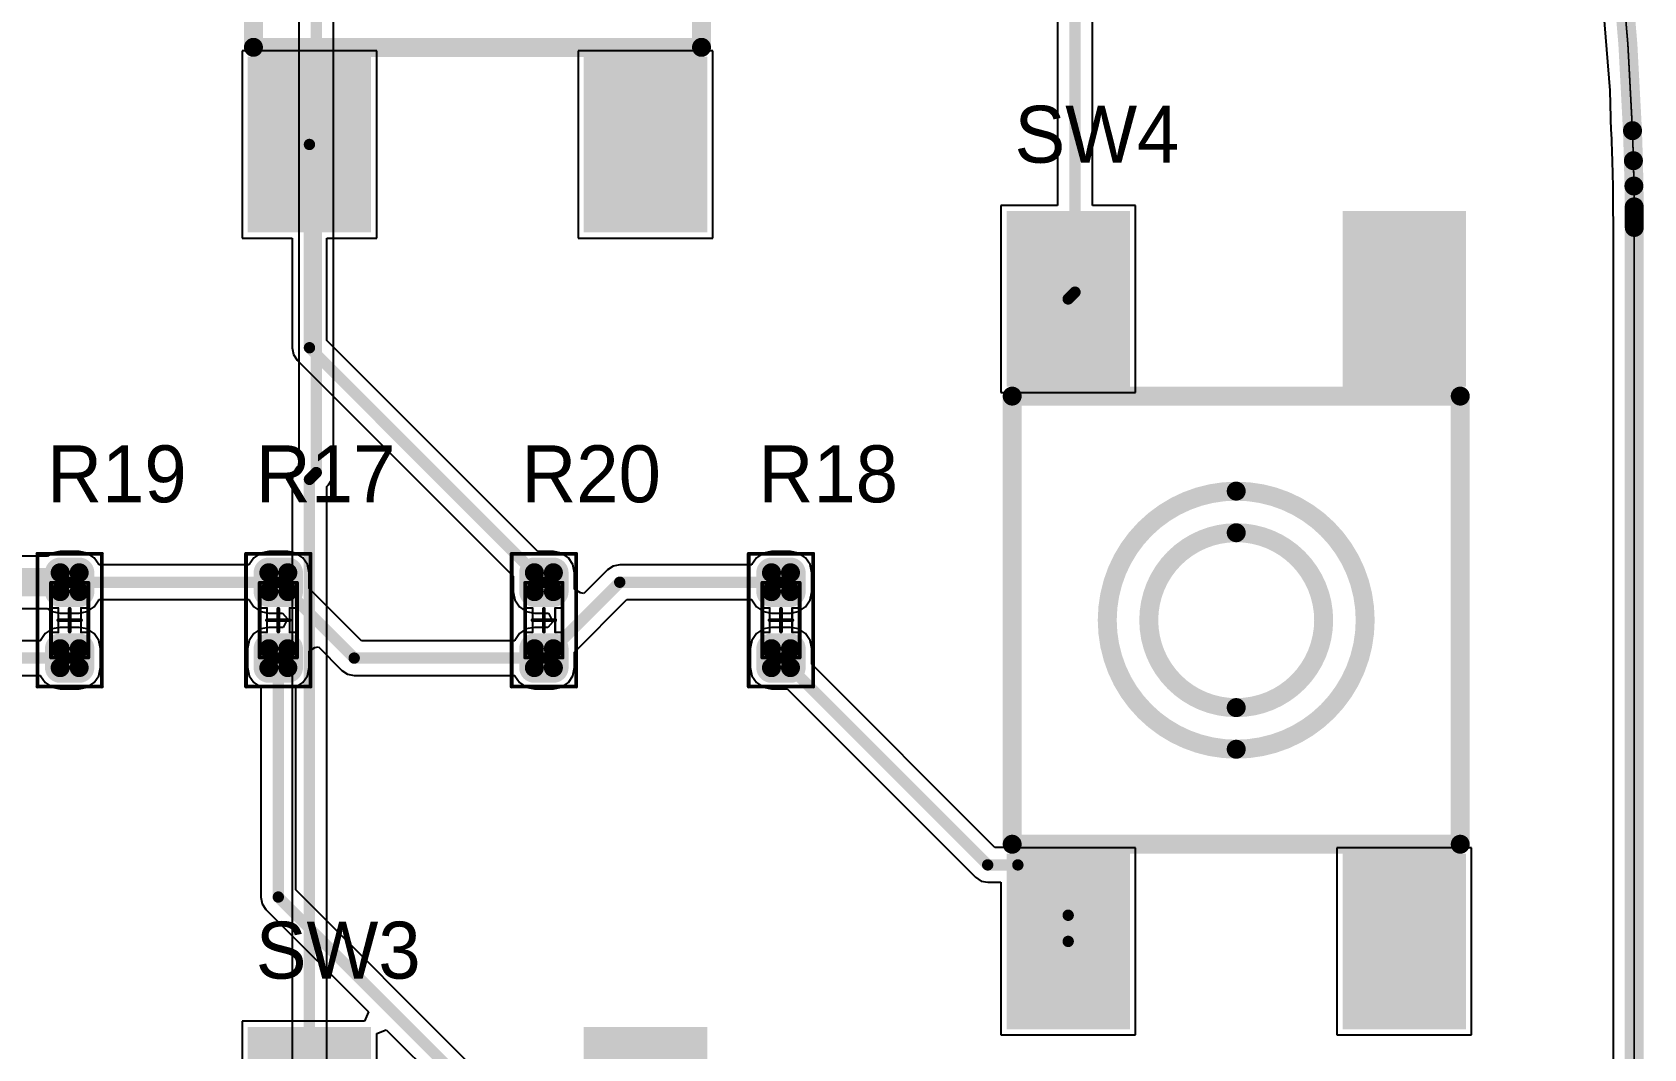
# Model space of a CAD drawing. Header units: millimetres. Extents: x -14 to 86, y -29 to 39.
# Drawn here: x 64.4 to 85.98, y -2.05 to 11.55 of the extents above; entities that cross this region are included whole.
import ezdxf

# ---------------------------------------------------------------- set-up
doc = ezdxf.new("R2010")
doc.units = ezdxf.units.MM
for name, color, linetype in [('BottomLayer', 5, 'Continuous'), ('KeepOutLayer', 6, 'Continuous'), ('Mechanical1', 6, 'Continuous'), ('Mechanical13', 56, 'Continuous'), ('Mechanical14', 56, 'Continuous'), ('TopLayer', 1, 'Continuous'), ('TopOverlay', 2, 'Continuous'), ('TopPaste', 8, 'Continuous'), ('TopSolder', 216, 'Continuous')]:
    doc.layers.add(name, color=color, linetype=linetype)

# ---------------------------------------------------------------- blocks, each defined once
blk = doc.blocks.new('KEY_SMD_4P_L6_0_W6_0_P4_50_LS8_6_27')
at = {"layer": 'TopLayer'}
for points in [[(-5.4, 1.5), (-3.2, 1.5), (-5.4, 3), (-3.2, 3)], [(3.2, 1.5), (5.4, 1.5), (3.2, 3), (5.4, 3)], [(-5.4, -3), (-3.2, -3), (-5.4, -1.5), (-3.2, -1.5)], [(3.2, -3), (5.4, -3), (3.2, -1.5), (5.4, -1.5)]]:
    blk.add_solid(points, dxfattribs=at)
at = {"layer": 'TopOverlay', "const_width": 0.254}
for points in [[(3, 3), (-3, 3)], [(-3, -3), (-3, 3)], [(3, -3), (3, 3)], [(3, -3), (-3, -3)]]:
    blk.add_lwpolyline(points, dxfattribs=at)
at = {"layer": 'TopOverlay'}
for points, const_width in [([(-3.063, 3, 1), (-2.936, 3, 1)], 0.127), ([(-3.063, 3, 1), (-2.936, 3, 1)], 0.127), ([(2.936, 3, 1), (3.063, 3, 1)], 0.127), ([(2.936, 3, 1), (3.063, 3, 1)], 0.127), ([(1.727, 0, 1), (-1.727, 0, 1)], 0.254), ([(1.171, 0, 1), (-1.171, 0, 1)], 0.254), ([(-1.791, 0, 1), (-1.664, 0, 1)], 0.127), ([(-1.234, 0, 1), (-1.107, 0, 1)], 0.127), ([(1.107, 0, 1), (1.234, 0, 1)], 0.127), ([(1.664, 0, 1), (1.791, 0, 1)], 0.127), ([(-3.063, -3, 1), (-2.936, -3, 1)], 0.127), ([(-3.063, -3, 1), (-2.936, -3, 1)], 0.127), ([(2.936, -3, 1), (3.063, -3, 1)], 0.127), ([(2.936, -3, 1), (3.063, -3, 1)], 0.127)]:
    blk.add_lwpolyline(points, format="xyb", close=True, dxfattribs=dict(at, const_width=const_width))
at = {"layer": 'TopPaste'}
for points in [[(-5.4, 1.5), (-3.2, 1.5), (-5.4, 3), (-3.2, 3)], [(3.2, 1.5), (5.4, 1.5), (3.2, 3), (5.4, 3)], [(-5.4, -3), (-3.2, -3), (-5.4, -1.5), (-3.2, -1.5)], [(3.2, -3), (5.4, -3), (3.2, -1.5), (5.4, -1.5)]]:
    blk.add_solid(points, dxfattribs=at)
at = {"layer": 'TopSolder'}
for points in [[(-5.476, 1.424), (-3.124, 1.424), (-5.476, 3.076), (-3.124, 3.076)], [(3.124, 1.424), (5.476, 1.424), (3.124, 3.076), (5.476, 3.076)], [(-5.476, -3.076), (-3.124, -3.076), (-5.476, -1.424), (-3.124, -1.424)], [(3.124, -3.076), (5.476, -3.076), (3.124, -1.424), (5.476, -1.424)]]:
    blk.add_solid(points, dxfattribs=at)
blk = doc.blocks.new('KEY_SMD_4P_L6_0_W6_0_P4_50_LS8_6_29')
at = {"layer": 'TopLayer'}
for points in [[(-5.4, 1.5), (-3.2, 1.5), (-5.4, 3), (-3.2, 3)], [(3.2, 1.5), (5.4, 1.5), (3.2, 3), (5.4, 3)], [(-5.4, -3), (-3.2, -3), (-5.4, -1.5), (-3.2, -1.5)], [(3.2, -3), (5.4, -3), (3.2, -1.5), (5.4, -1.5)]]:
    blk.add_solid(points, dxfattribs=at)
at = {"layer": 'TopOverlay', "const_width": 0.254}
for points in [[(3, 3), (-3, 3)], [(-3, -3), (-3, 3)], [(3, -3), (3, 3)], [(3, -3), (-3, -3)]]:
    blk.add_lwpolyline(points, dxfattribs=at)
at = {"layer": 'TopOverlay'}
for points, const_width in [([(-3.063, 3, 1), (-2.936, 3, 1)], 0.127), ([(-3.063, 3, 1), (-2.936, 3, 1)], 0.127), ([(2.936, 3, 1), (3.063, 3, 1)], 0.127), ([(2.936, 3, 1), (3.063, 3, 1)], 0.127), ([(1.727, 0, 1), (-1.727, 0, 1)], 0.254), ([(1.171, 0, 1), (-1.171, 0, 1)], 0.254), ([(-1.791, 0, 1), (-1.664, 0, 1)], 0.127), ([(-1.234, 0, 1), (-1.107, 0, 1)], 0.127), ([(1.107, 0, 1), (1.234, 0, 1)], 0.127), ([(1.664, 0, 1), (1.791, 0, 1)], 0.127), ([(-3.063, -3, 1), (-2.936, -3, 1)], 0.127), ([(-3.063, -3, 1), (-2.936, -3, 1)], 0.127), ([(2.936, -3, 1), (3.063, -3, 1)], 0.127), ([(2.936, -3, 1), (3.063, -3, 1)], 0.127)]:
    blk.add_lwpolyline(points, format="xyb", close=True, dxfattribs=dict(at, const_width=const_width))
at = {"layer": 'TopPaste'}
for points in [[(-5.4, 1.5), (-3.2, 1.5), (-5.4, 3), (-3.2, 3)], [(3.2, 1.5), (5.4, 1.5), (3.2, 3), (5.4, 3)], [(-5.4, -3), (-3.2, -3), (-5.4, -1.5), (-3.2, -1.5)], [(3.2, -3), (5.4, -3), (3.2, -1.5), (5.4, -1.5)]]:
    blk.add_solid(points, dxfattribs=at)
at = {"layer": 'TopSolder'}
for points in [[(-5.476, 1.424), (-3.124, 1.424), (-5.476, 3.076), (-3.124, 3.076)], [(3.124, 1.424), (5.476, 1.424), (3.124, 3.076), (5.476, 3.076)], [(-5.476, -3.076), (-3.124, -3.076), (-5.476, -1.424), (-3.124, -1.424)], [(3.124, -3.076), (5.476, -3.076), (3.124, -1.424), (5.476, -1.424)]]:
    blk.add_solid(points, dxfattribs=at)
blk = doc.blocks.new('KEY_SMD_4P_L6_0_W6_0_P4_50_LS8_6_30')
at = {"layer": 'TopLayer'}
for points in [[(-5.4, 1.5), (-3.2, 1.5), (-5.4, 3), (-3.2, 3)], [(3.2, 1.5), (5.4, 1.5), (3.2, 3), (5.4, 3)], [(-5.4, -3), (-3.2, -3), (-5.4, -1.5), (-3.2, -1.5)], [(3.2, -3), (5.4, -3), (3.2, -1.5), (5.4, -1.5)]]:
    blk.add_solid(points, dxfattribs=at)
at = {"layer": 'TopOverlay', "const_width": 0.254}
for points in [[(3, 3), (-3, 3)], [(-3, -3), (-3, 3)], [(3, -3), (3, 3)], [(3, -3), (-3, -3)]]:
    blk.add_lwpolyline(points, dxfattribs=at)
at = {"layer": 'TopOverlay'}
for points, const_width in [([(-3.063, 3, 1), (-2.936, 3, 1)], 0.127), ([(-3.063, 3, 1), (-2.936, 3, 1)], 0.127), ([(2.936, 3, 1), (3.063, 3, 1)], 0.127), ([(2.936, 3, 1), (3.063, 3, 1)], 0.127), ([(1.727, 0, 1), (-1.727, 0, 1)], 0.254), ([(1.171, 0, 1), (-1.171, 0, 1)], 0.254), ([(-1.791, 0, 1), (-1.664, 0, 1)], 0.127), ([(-1.234, 0, 1), (-1.107, 0, 1)], 0.127), ([(1.107, 0, 1), (1.234, 0, 1)], 0.127), ([(1.664, 0, 1), (1.791, 0, 1)], 0.127), ([(-3.063, -3, 1), (-2.936, -3, 1)], 0.127), ([(-3.063, -3, 1), (-2.936, -3, 1)], 0.127), ([(2.936, -3, 1), (3.063, -3, 1)], 0.127), ([(2.936, -3, 1), (3.063, -3, 1)], 0.127)]:
    blk.add_lwpolyline(points, format="xyb", close=True, dxfattribs=dict(at, const_width=const_width))
at = {"layer": 'TopPaste'}
for points in [[(-5.4, 1.5), (-3.2, 1.5), (-5.4, 3), (-3.2, 3)], [(3.2, 1.5), (5.4, 1.5), (3.2, 3), (5.4, 3)], [(-5.4, -3), (-3.2, -3), (-5.4, -1.5), (-3.2, -1.5)], [(3.2, -3), (5.4, -3), (3.2, -1.5), (5.4, -1.5)]]:
    blk.add_solid(points, dxfattribs=at)
at = {"layer": 'TopSolder'}
for points in [[(-5.476, 1.424), (-3.124, 1.424), (-5.476, 3.076), (-3.124, 3.076)], [(3.124, 1.424), (5.476, 1.424), (3.124, 3.076), (5.476, 3.076)], [(-5.476, -3.076), (-3.124, -3.076), (-5.476, -1.424), (-3.124, -1.424)], [(3.124, -3.076), (5.476, -3.076), (3.124, -1.424), (5.476, -1.424)]]:
    blk.add_solid(points, dxfattribs=at)
blk = doc.blocks.new('RES_0402_35')
at = {"layer": 'Mechanical13', "const_width": 0.0508}
for points in [[(-0.5, 0.25), (-0.5, -0.25)], [(-0.5, 0.25), (0.5, 0.25)], [(0.5, 0.25), (0.5, -0.25)], [(-0.152, 0), (0.152, 0)], [(0, 0.152), (0, -0.152)], [(-0.5, -0.25), (0.5, -0.25)]]:
    blk.add_lwpolyline(points, dxfattribs=at)
at = {"layer": 'Mechanical13', "const_width": 0.0254}
for points in [[(-0.513, 0.25, 1), (-0.487, 0.25, 1)], [(-0.513, 0.25, 1), (-0.487, 0.25, 1)], [(0.487, 0.25, 1), (0.513, 0.25, 1)], [(0.487, 0.25, 1), (0.513, 0.25, 1)], [(-0.165, 0, 1), (-0.14, 0, 1)], [(-0.013, 0.152, 1), (0.013, 0.152, 1)], [(0.14, 0, 1), (0.165, 0, 1)], [(-0.013, -0.152, 1), (0.013, -0.152, 1)], [(-0.513, -0.25, 1), (-0.487, -0.25, 1)], [(-0.513, -0.25, 1), (-0.487, -0.25, 1)], [(0.487, -0.25, 1), (0.513, -0.25, 1)], [(0.487, -0.25, 1), (0.513, -0.25, 1)]]:
    blk.add_lwpolyline(points, format="xyb", close=True, dxfattribs=at)
at = {"layer": 'Mechanical14', "const_width": 0.0508}
for points in [[(-0.889, 0.432), (-0.889, -0.432)], [(-0.889, 0.432), (0.889, 0.432)], [(0.889, 0.432), (0.889, -0.432)], [(-0.889, -0.432), (0.889, -0.432)]]:
    blk.add_lwpolyline(points, dxfattribs=at)
at = {"layer": 'Mechanical14', "const_width": 0.0254}
for points in [[(-0.902, 0.432, 1), (-0.876, 0.432, 1)], [(-0.902, 0.432, 1), (-0.876, 0.432, 1)], [(0.876, 0.432, 1), (0.902, 0.432, 1)], [(0.876, 0.432, 1), (0.902, 0.432, 1)], [(-0.902, -0.432, 1), (-0.876, -0.432, 1)], [(-0.902, -0.432, 1), (-0.876, -0.432, 1)], [(0.876, -0.432, 1), (0.902, -0.432, 1)], [(0.876, -0.432, 1), (0.902, -0.432, 1)]]:
    blk.add_lwpolyline(points, format="xyb", close=True, dxfattribs=at)
at = {"layer": 'TopLayer', "const_width": 0.127}
for points in [[(-0.699, 0.127, 1), (-0.571, 0.127, 1)], [(-0.445, 0.127, 1), (-0.318, 0.127, 1)], [(0.318, 0.127, 1), (0.445, 0.127, 1)], [(0.571, 0.127, 1), (0.699, 0.127, 1)], [(-0.699, -0.127, 1), (-0.571, -0.127, 1)], [(-0.445, -0.127, 1), (-0.318, -0.127, 1)], [(0.318, -0.127, 1), (0.445, -0.127, 1)], [(0.571, -0.127, 1), (0.699, -0.127, 1)]]:
    blk.add_lwpolyline(points, format="xyb", close=True, dxfattribs=at)
at = {"layer": 'TopLayer'}
for points in [[(-0.381, -0.254), (-0.381, 0.254), (-0.635, -0.254), (-0.635, 0.254)], [(0.635, -0.254), (0.635, 0.254), (0.381, -0.254), (0.381, 0.254)], [(-0.254, -0.127), (-0.254, 0.127), (-0.762, -0.127), (-0.762, 0.127)], [(0.762, -0.127), (0.762, 0.127), (0.254, -0.127), (0.254, 0.127)]]:
    blk.add_solid(points, dxfattribs=at)
at = {"layer": 'TopOverlay'}
for p, q in [((-0.165, 0.152), (-0.165, 0.241)), ((-0.165, 0.241), (0.165, 0.241)), ((0.165, 0.241), (0.165, 0.152)), ((0.165, 0.152), (-0.165, 0.152)), ((-0.165, -0.241), (-0.165, -0.152)), ((-0.165, -0.152), (0.165, -0.152)), ((0.165, -0.152), (0.165, -0.241)), ((0.165, -0.241), (-0.165, -0.241))]:
    blk.add_line(p, q, dxfattribs=at)
at = {"layer": 'TopOverlay', "const_width": 0.0254}
for points in [[(-0.165, 0.241), (-0.165, 0.152)], [(-0.165, 0.241), (0.165, 0.241)], [(0.165, 0.241), (0.165, 0.152)], [(-0.165, 0.152), (0.165, 0.152)], [(-0.165, -0.152), (-0.165, -0.241)], [(-0.165, -0.152), (0.165, -0.152)], [(0.165, -0.152), (0.165, -0.241)], [(-0.165, -0.241), (0.165, -0.241)]]:
    blk.add_lwpolyline(points, dxfattribs=at)
at = {"layer": 'TopOverlay', "const_width": 0.0127}
for points in [[(-0.171, 0.241, 1), (-0.159, 0.241, 1)], [(-0.171, 0.241, 1), (-0.159, 0.241, 1)], [(0.159, 0.241, 1), (0.171, 0.241, 1)], [(0.159, 0.241, 1), (0.171, 0.241, 1)], [(-0.171, 0.152, 1), (-0.159, 0.152, 1)], [(-0.171, 0.152, 1), (-0.159, 0.152, 1)], [(0.159, 0.152, 1), (0.171, 0.152, 1)], [(0.159, 0.152, 1), (0.171, 0.152, 1)], [(-0.171, -0.152, 1), (-0.159, -0.152, 1)], [(-0.171, -0.152, 1), (-0.159, -0.152, 1)], [(0.159, -0.152, 1), (0.171, -0.152, 1)], [(0.159, -0.152, 1), (0.171, -0.152, 1)], [(-0.171, -0.241, 1), (-0.159, -0.241, 1)], [(-0.171, -0.241, 1), (-0.159, -0.241, 1)], [(0.159, -0.241, 1), (0.171, -0.241, 1)], [(0.159, -0.241, 1), (0.171, -0.241, 1)]]:
    blk.add_lwpolyline(points, format="xyb", close=True, dxfattribs=at)
at = {"layer": 'TopPaste', "const_width": 0.127}
for points in [[(-0.699, 0.127, 1), (-0.571, 0.127, 1)], [(-0.445, 0.127, 1), (-0.318, 0.127, 1)], [(0.318, 0.127, 1), (0.445, 0.127, 1)], [(0.571, 0.127, 1), (0.699, 0.127, 1)], [(-0.699, -0.127, 1), (-0.571, -0.127, 1)], [(-0.445, -0.127, 1), (-0.318, -0.127, 1)], [(0.318, -0.127, 1), (0.445, -0.127, 1)], [(0.571, -0.127, 1), (0.699, -0.127, 1)]]:
    blk.add_lwpolyline(points, format="xyb", close=True, dxfattribs=at)
at = {"layer": 'TopPaste'}
for points in [[(-0.381, -0.254), (-0.381, 0.254), (-0.635, -0.254), (-0.635, 0.254)], [(0.635, -0.254), (0.635, 0.254), (0.381, -0.254), (0.381, 0.254)], [(-0.254, -0.127), (-0.254, 0.127), (-0.762, -0.127), (-0.762, 0.127)], [(0.762, -0.127), (0.762, 0.127), (0.254, -0.127), (0.254, 0.127)]]:
    blk.add_solid(points, dxfattribs=at)
at = {"layer": 'TopSolder', "const_width": 0.203}
for points in [[(-0.737, 0.127, 1), (-0.533, 0.127, 1)], [(-0.483, 0.127, 1), (-0.279, 0.127, 1)], [(0.279, 0.127, 1), (0.483, 0.127, 1)], [(0.533, 0.127, 1), (0.737, 0.127, 1)], [(-0.737, -0.127, 1), (-0.533, -0.127, 1)], [(-0.483, -0.127, 1), (-0.279, -0.127, 1)], [(0.279, -0.127, 1), (0.483, -0.127, 1)], [(0.533, -0.127, 1), (0.737, -0.127, 1)]]:
    blk.add_lwpolyline(points, format="xyb", close=True, dxfattribs=at)
at = {"layer": 'TopSolder'}
for points in [[(-0.381, -0.33), (-0.381, 0.33), (-0.635, -0.33), (-0.635, 0.33)], [(0.635, -0.33), (0.635, 0.33), (0.381, -0.33), (0.381, 0.33)], [(-0.178, -0.127), (-0.178, 0.127), (-0.838, -0.127), (-0.838, 0.127)], [(0.838, -0.127), (0.838, 0.127), (0.178, -0.127), (0.178, 0.127)]]:
    blk.add_solid(points, dxfattribs=at)
blk = doc.blocks.new('RES_0402_36')
at = {"layer": 'Mechanical13', "const_width": 0.0508}
for points in [[(-0.5, -0.25), (-0.5, 0.25)], [(0.5, 0.25), (-0.5, 0.25)], [(0.5, -0.25), (0.5, 0.25)], [(0.152, 0), (-0.152, 0)], [(0, -0.152), (0, 0.152)], [(0.5, -0.25), (-0.5, -0.25)]]:
    blk.add_lwpolyline(points, dxfattribs=at)
at = {"layer": 'Mechanical13', "const_width": 0.0254}
for points in [[(-0.513, 0.25, 1), (-0.487, 0.25, 1)], [(-0.513, 0.25, 1), (-0.487, 0.25, 1)], [(0.487, 0.25, 1), (0.513, 0.25, 1)], [(0.487, 0.25, 1), (0.513, 0.25, 1)], [(-0.165, 0, 1), (-0.14, 0, 1)], [(-0.013, 0.152, 1), (0.013, 0.152, 1)], [(0.14, 0, 1), (0.165, 0, 1)], [(-0.013, -0.152, 1), (0.013, -0.152, 1)], [(-0.513, -0.25, 1), (-0.487, -0.25, 1)], [(-0.513, -0.25, 1), (-0.487, -0.25, 1)], [(0.487, -0.25, 1), (0.513, -0.25, 1)], [(0.487, -0.25, 1), (0.513, -0.25, 1)]]:
    blk.add_lwpolyline(points, format="xyb", close=True, dxfattribs=at)
at = {"layer": 'Mechanical14', "const_width": 0.0508}
for points in [[(-0.889, -0.432), (-0.889, 0.432)], [(0.889, 0.432), (-0.889, 0.432)], [(0.889, -0.432), (0.889, 0.432)], [(0.889, -0.432), (-0.889, -0.432)]]:
    blk.add_lwpolyline(points, dxfattribs=at)
at = {"layer": 'Mechanical14', "const_width": 0.0254}
for points in [[(-0.902, 0.432, 1), (-0.876, 0.432, 1)], [(-0.902, 0.432, 1), (-0.876, 0.432, 1)], [(0.876, 0.432, 1), (0.902, 0.432, 1)], [(0.876, 0.432, 1), (0.902, 0.432, 1)], [(-0.902, -0.432, 1), (-0.876, -0.432, 1)], [(-0.902, -0.432, 1), (-0.876, -0.432, 1)], [(0.876, -0.432, 1), (0.902, -0.432, 1)], [(0.876, -0.432, 1), (0.902, -0.432, 1)]]:
    blk.add_lwpolyline(points, format="xyb", close=True, dxfattribs=at)
at = {"layer": 'TopLayer', "const_width": 0.127}
for points in [[(-0.699, 0.127, 1), (-0.571, 0.127, 1)], [(-0.445, 0.127, 1), (-0.318, 0.127, 1)], [(0.318, 0.127, 1), (0.445, 0.127, 1)], [(0.571, 0.127, 1), (0.699, 0.127, 1)], [(-0.699, -0.127, 1), (-0.571, -0.127, 1)], [(-0.445, -0.127, 1), (-0.318, -0.127, 1)], [(0.318, -0.127, 1), (0.445, -0.127, 1)], [(0.571, -0.127, 1), (0.699, -0.127, 1)]]:
    blk.add_lwpolyline(points, format="xyb", close=True, dxfattribs=at)
at = {"layer": 'TopLayer'}
for points in [[(-0.381, -0.254), (-0.381, 0.254), (-0.635, -0.254), (-0.635, 0.254)], [(0.635, -0.254), (0.635, 0.254), (0.381, -0.254), (0.381, 0.254)], [(-0.254, -0.127), (-0.254, 0.127), (-0.762, -0.127), (-0.762, 0.127)], [(0.762, -0.127), (0.762, 0.127), (0.254, -0.127), (0.254, 0.127)]]:
    blk.add_solid(points, dxfattribs=at)
at = {"layer": 'TopOverlay'}
for p, q in [((-0.165, 0.152), (-0.165, 0.241)), ((-0.165, 0.241), (0.165, 0.241)), ((0.165, 0.241), (0.165, 0.152)), ((0.165, 0.152), (-0.165, 0.152)), ((-0.165, -0.241), (-0.165, -0.152)), ((-0.165, -0.152), (0.165, -0.152)), ((0.165, -0.152), (0.165, -0.241)), ((0.165, -0.241), (-0.165, -0.241))]:
    blk.add_line(p, q, dxfattribs=at)
at = {"layer": 'TopOverlay', "const_width": 0.0254}
for points in [[(-0.165, 0.152), (-0.165, 0.241)], [(0.165, 0.241), (-0.165, 0.241)], [(0.165, 0.152), (0.165, 0.241)], [(0.165, 0.152), (-0.165, 0.152)], [(-0.165, -0.241), (-0.165, -0.152)], [(0.165, -0.152), (-0.165, -0.152)], [(0.165, -0.241), (0.165, -0.152)], [(0.165, -0.241), (-0.165, -0.241)]]:
    blk.add_lwpolyline(points, dxfattribs=at)
at = {"layer": 'TopOverlay', "const_width": 0.0127}
for points in [[(-0.171, 0.241, 1), (-0.159, 0.241, 1)], [(-0.171, 0.241, 1), (-0.159, 0.241, 1)], [(0.159, 0.241, 1), (0.171, 0.241, 1)], [(0.159, 0.241, 1), (0.171, 0.241, 1)], [(-0.171, 0.152, 1), (-0.159, 0.152, 1)], [(-0.171, 0.152, 1), (-0.159, 0.152, 1)], [(0.159, 0.152, 1), (0.171, 0.152, 1)], [(0.159, 0.152, 1), (0.171, 0.152, 1)], [(-0.171, -0.152, 1), (-0.159, -0.152, 1)], [(-0.171, -0.152, 1), (-0.159, -0.152, 1)], [(0.159, -0.152, 1), (0.171, -0.152, 1)], [(0.159, -0.152, 1), (0.171, -0.152, 1)], [(-0.171, -0.241, 1), (-0.159, -0.241, 1)], [(-0.171, -0.241, 1), (-0.159, -0.241, 1)], [(0.159, -0.241, 1), (0.171, -0.241, 1)], [(0.159, -0.241, 1), (0.171, -0.241, 1)]]:
    blk.add_lwpolyline(points, format="xyb", close=True, dxfattribs=at)
at = {"layer": 'TopPaste', "const_width": 0.127}
for points in [[(-0.699, 0.127, 1), (-0.571, 0.127, 1)], [(-0.445, 0.127, 1), (-0.318, 0.127, 1)], [(0.318, 0.127, 1), (0.445, 0.127, 1)], [(0.571, 0.127, 1), (0.699, 0.127, 1)], [(-0.699, -0.127, 1), (-0.571, -0.127, 1)], [(-0.445, -0.127, 1), (-0.318, -0.127, 1)], [(0.318, -0.127, 1), (0.445, -0.127, 1)], [(0.571, -0.127, 1), (0.699, -0.127, 1)]]:
    blk.add_lwpolyline(points, format="xyb", close=True, dxfattribs=at)
at = {"layer": 'TopPaste'}
for points in [[(-0.381, -0.254), (-0.381, 0.254), (-0.635, -0.254), (-0.635, 0.254)], [(0.635, -0.254), (0.635, 0.254), (0.381, -0.254), (0.381, 0.254)], [(-0.254, -0.127), (-0.254, 0.127), (-0.762, -0.127), (-0.762, 0.127)], [(0.762, -0.127), (0.762, 0.127), (0.254, -0.127), (0.254, 0.127)]]:
    blk.add_solid(points, dxfattribs=at)
at = {"layer": 'TopSolder', "const_width": 0.203}
for points in [[(-0.737, 0.127, 1), (-0.533, 0.127, 1)], [(-0.483, 0.127, 1), (-0.279, 0.127, 1)], [(0.279, 0.127, 1), (0.483, 0.127, 1)], [(0.533, 0.127, 1), (0.737, 0.127, 1)], [(-0.737, -0.127, 1), (-0.533, -0.127, 1)], [(-0.483, -0.127, 1), (-0.279, -0.127, 1)], [(0.279, -0.127, 1), (0.483, -0.127, 1)], [(0.533, -0.127, 1), (0.737, -0.127, 1)]]:
    blk.add_lwpolyline(points, format="xyb", close=True, dxfattribs=at)
at = {"layer": 'TopSolder'}
for points in [[(-0.381, -0.33), (-0.381, 0.33), (-0.635, -0.33), (-0.635, 0.33)], [(0.635, -0.33), (0.635, 0.33), (0.381, -0.33), (0.381, 0.33)], [(-0.178, -0.127), (-0.178, 0.127), (-0.838, -0.127), (-0.838, 0.127)], [(0.838, -0.127), (0.838, 0.127), (0.178, -0.127), (0.178, 0.127)]]:
    blk.add_solid(points, dxfattribs=at)
blk = doc.blocks.new('RES_0402_37')
at = {"layer": 'Mechanical13', "const_width": 0.0508}
for points in [[(-0.5, -0.25), (-0.5, 0.25)], [(0.5, 0.25), (-0.5, 0.25)], [(0.5, -0.25), (0.5, 0.25)], [(0.152, 0), (-0.152, 0)], [(0, -0.152), (0, 0.152)], [(0.5, -0.25), (-0.5, -0.25)]]:
    blk.add_lwpolyline(points, dxfattribs=at)
at = {"layer": 'Mechanical13', "const_width": 0.0254}
for points in [[(-0.513, 0.25, 1), (-0.487, 0.25, 1)], [(-0.513, 0.25, 1), (-0.487, 0.25, 1)], [(0.487, 0.25, 1), (0.513, 0.25, 1)], [(0.487, 0.25, 1), (0.513, 0.25, 1)], [(-0.165, 0, 1), (-0.14, 0, 1)], [(-0.013, 0.152, 1), (0.013, 0.152, 1)], [(0.14, 0, 1), (0.165, 0, 1)], [(-0.013, -0.152, 1), (0.013, -0.152, 1)], [(-0.513, -0.25, 1), (-0.487, -0.25, 1)], [(-0.513, -0.25, 1), (-0.487, -0.25, 1)], [(0.487, -0.25, 1), (0.513, -0.25, 1)], [(0.487, -0.25, 1), (0.513, -0.25, 1)]]:
    blk.add_lwpolyline(points, format="xyb", close=True, dxfattribs=at)
at = {"layer": 'Mechanical14', "const_width": 0.0508}
for points in [[(-0.889, -0.432), (-0.889, 0.432)], [(0.889, 0.432), (-0.889, 0.432)], [(0.889, -0.432), (0.889, 0.432)], [(0.889, -0.432), (-0.889, -0.432)]]:
    blk.add_lwpolyline(points, dxfattribs=at)
at = {"layer": 'Mechanical14', "const_width": 0.0254}
for points in [[(-0.902, 0.432, 1), (-0.876, 0.432, 1)], [(-0.902, 0.432, 1), (-0.876, 0.432, 1)], [(0.876, 0.432, 1), (0.902, 0.432, 1)], [(0.876, 0.432, 1), (0.902, 0.432, 1)], [(-0.902, -0.432, 1), (-0.876, -0.432, 1)], [(-0.902, -0.432, 1), (-0.876, -0.432, 1)], [(0.876, -0.432, 1), (0.902, -0.432, 1)], [(0.876, -0.432, 1), (0.902, -0.432, 1)]]:
    blk.add_lwpolyline(points, format="xyb", close=True, dxfattribs=at)
at = {"layer": 'TopLayer', "const_width": 0.127}
for points in [[(-0.699, 0.127, 1), (-0.571, 0.127, 1)], [(-0.445, 0.127, 1), (-0.318, 0.127, 1)], [(0.318, 0.127, 1), (0.445, 0.127, 1)], [(0.571, 0.127, 1), (0.699, 0.127, 1)], [(-0.699, -0.127, 1), (-0.571, -0.127, 1)], [(-0.445, -0.127, 1), (-0.318, -0.127, 1)], [(0.318, -0.127, 1), (0.445, -0.127, 1)], [(0.571, -0.127, 1), (0.699, -0.127, 1)]]:
    blk.add_lwpolyline(points, format="xyb", close=True, dxfattribs=at)
at = {"layer": 'TopLayer'}
for points in [[(-0.381, -0.254), (-0.381, 0.254), (-0.635, -0.254), (-0.635, 0.254)], [(0.635, -0.254), (0.635, 0.254), (0.381, -0.254), (0.381, 0.254)], [(-0.254, -0.127), (-0.254, 0.127), (-0.762, -0.127), (-0.762, 0.127)], [(0.762, -0.127), (0.762, 0.127), (0.254, -0.127), (0.254, 0.127)]]:
    blk.add_solid(points, dxfattribs=at)
at = {"layer": 'TopOverlay'}
for p, q in [((-0.165, 0.152), (-0.165, 0.241)), ((-0.165, 0.241), (0.165, 0.241)), ((0.165, 0.241), (0.165, 0.152)), ((0.165, 0.152), (-0.165, 0.152)), ((-0.165, -0.241), (-0.165, -0.152)), ((-0.165, -0.152), (0.165, -0.152)), ((0.165, -0.152), (0.165, -0.241)), ((0.165, -0.241), (-0.165, -0.241))]:
    blk.add_line(p, q, dxfattribs=at)
at = {"layer": 'TopOverlay', "const_width": 0.0254}
for points in [[(-0.165, 0.152), (-0.165, 0.241)], [(0.165, 0.241), (-0.165, 0.241)], [(0.165, 0.152), (0.165, 0.241)], [(0.165, 0.152), (-0.165, 0.152)], [(-0.165, -0.241), (-0.165, -0.152)], [(0.165, -0.152), (-0.165, -0.152)], [(0.165, -0.241), (0.165, -0.152)], [(0.165, -0.241), (-0.165, -0.241)]]:
    blk.add_lwpolyline(points, dxfattribs=at)
at = {"layer": 'TopOverlay', "const_width": 0.0127}
for points in [[(-0.171, 0.241, 1), (-0.159, 0.241, 1)], [(-0.171, 0.241, 1), (-0.159, 0.241, 1)], [(0.159, 0.241, 1), (0.171, 0.241, 1)], [(0.159, 0.241, 1), (0.171, 0.241, 1)], [(-0.171, 0.152, 1), (-0.159, 0.152, 1)], [(-0.171, 0.152, 1), (-0.159, 0.152, 1)], [(0.159, 0.152, 1), (0.171, 0.152, 1)], [(0.159, 0.152, 1), (0.171, 0.152, 1)], [(-0.171, -0.152, 1), (-0.159, -0.152, 1)], [(-0.171, -0.152, 1), (-0.159, -0.152, 1)], [(0.159, -0.152, 1), (0.171, -0.152, 1)], [(0.159, -0.152, 1), (0.171, -0.152, 1)], [(-0.171, -0.241, 1), (-0.159, -0.241, 1)], [(-0.171, -0.241, 1), (-0.159, -0.241, 1)], [(0.159, -0.241, 1), (0.171, -0.241, 1)], [(0.159, -0.241, 1), (0.171, -0.241, 1)]]:
    blk.add_lwpolyline(points, format="xyb", close=True, dxfattribs=at)
at = {"layer": 'TopPaste', "const_width": 0.127}
for points in [[(-0.699, 0.127, 1), (-0.571, 0.127, 1)], [(-0.445, 0.127, 1), (-0.318, 0.127, 1)], [(0.318, 0.127, 1), (0.445, 0.127, 1)], [(0.571, 0.127, 1), (0.699, 0.127, 1)], [(-0.699, -0.127, 1), (-0.571, -0.127, 1)], [(-0.445, -0.127, 1), (-0.318, -0.127, 1)], [(0.318, -0.127, 1), (0.445, -0.127, 1)], [(0.571, -0.127, 1), (0.699, -0.127, 1)]]:
    blk.add_lwpolyline(points, format="xyb", close=True, dxfattribs=at)
at = {"layer": 'TopPaste'}
for points in [[(-0.381, -0.254), (-0.381, 0.254), (-0.635, -0.254), (-0.635, 0.254)], [(0.635, -0.254), (0.635, 0.254), (0.381, -0.254), (0.381, 0.254)], [(-0.254, -0.127), (-0.254, 0.127), (-0.762, -0.127), (-0.762, 0.127)], [(0.762, -0.127), (0.762, 0.127), (0.254, -0.127), (0.254, 0.127)]]:
    blk.add_solid(points, dxfattribs=at)
at = {"layer": 'TopSolder', "const_width": 0.203}
for points in [[(-0.737, 0.127, 1), (-0.533, 0.127, 1)], [(-0.483, 0.127, 1), (-0.279, 0.127, 1)], [(0.279, 0.127, 1), (0.483, 0.127, 1)], [(0.533, 0.127, 1), (0.737, 0.127, 1)], [(-0.737, -0.127, 1), (-0.533, -0.127, 1)], [(-0.483, -0.127, 1), (-0.279, -0.127, 1)], [(0.279, -0.127, 1), (0.483, -0.127, 1)], [(0.533, -0.127, 1), (0.737, -0.127, 1)]]:
    blk.add_lwpolyline(points, format="xyb", close=True, dxfattribs=at)
at = {"layer": 'TopSolder'}
for points in [[(-0.381, -0.33), (-0.381, 0.33), (-0.635, -0.33), (-0.635, 0.33)], [(0.635, -0.33), (0.635, 0.33), (0.381, -0.33), (0.381, 0.33)], [(-0.178, -0.127), (-0.178, 0.127), (-0.838, -0.127), (-0.838, 0.127)], [(0.838, -0.127), (0.838, 0.127), (0.178, -0.127), (0.178, 0.127)]]:
    blk.add_solid(points, dxfattribs=at)
blk = doc.blocks.new('RES_0402_38')
at = {"layer": 'Mechanical13', "const_width": 0.0508}
for points in [[(-0.5, -0.25), (-0.5, 0.25)], [(0.5, 0.25), (-0.5, 0.25)], [(0.5, -0.25), (0.5, 0.25)], [(0.152, 0), (-0.152, 0)], [(0, -0.152), (0, 0.152)], [(0.5, -0.25), (-0.5, -0.25)]]:
    blk.add_lwpolyline(points, dxfattribs=at)
at = {"layer": 'Mechanical13', "const_width": 0.0254}
for points in [[(-0.513, 0.25, 1), (-0.487, 0.25, 1)], [(-0.513, 0.25, 1), (-0.487, 0.25, 1)], [(0.487, 0.25, 1), (0.513, 0.25, 1)], [(0.487, 0.25, 1), (0.513, 0.25, 1)], [(-0.165, 0, 1), (-0.14, 0, 1)], [(-0.013, 0.152, 1), (0.013, 0.152, 1)], [(0.14, 0, 1), (0.165, 0, 1)], [(-0.013, -0.152, 1), (0.013, -0.152, 1)], [(-0.513, -0.25, 1), (-0.487, -0.25, 1)], [(-0.513, -0.25, 1), (-0.487, -0.25, 1)], [(0.487, -0.25, 1), (0.513, -0.25, 1)], [(0.487, -0.25, 1), (0.513, -0.25, 1)]]:
    blk.add_lwpolyline(points, format="xyb", close=True, dxfattribs=at)
at = {"layer": 'Mechanical14', "const_width": 0.0508}
for points in [[(-0.889, -0.432), (-0.889, 0.432)], [(0.889, 0.432), (-0.889, 0.432)], [(0.889, -0.432), (0.889, 0.432)], [(0.889, -0.432), (-0.889, -0.432)]]:
    blk.add_lwpolyline(points, dxfattribs=at)
at = {"layer": 'Mechanical14', "const_width": 0.0254}
for points in [[(-0.902, 0.432, 1), (-0.876, 0.432, 1)], [(-0.902, 0.432, 1), (-0.876, 0.432, 1)], [(0.876, 0.432, 1), (0.902, 0.432, 1)], [(0.876, 0.432, 1), (0.902, 0.432, 1)], [(-0.902, -0.432, 1), (-0.876, -0.432, 1)], [(-0.902, -0.432, 1), (-0.876, -0.432, 1)], [(0.876, -0.432, 1), (0.902, -0.432, 1)], [(0.876, -0.432, 1), (0.902, -0.432, 1)]]:
    blk.add_lwpolyline(points, format="xyb", close=True, dxfattribs=at)
at = {"layer": 'TopLayer', "const_width": 0.127}
for points in [[(-0.699, 0.127, 1), (-0.571, 0.127, 1)], [(-0.445, 0.127, 1), (-0.318, 0.127, 1)], [(0.318, 0.127, 1), (0.445, 0.127, 1)], [(0.571, 0.127, 1), (0.699, 0.127, 1)], [(-0.699, -0.127, 1), (-0.571, -0.127, 1)], [(-0.445, -0.127, 1), (-0.318, -0.127, 1)], [(0.318, -0.127, 1), (0.445, -0.127, 1)], [(0.571, -0.127, 1), (0.699, -0.127, 1)]]:
    blk.add_lwpolyline(points, format="xyb", close=True, dxfattribs=at)
at = {"layer": 'TopLayer'}
for points in [[(-0.381, -0.254), (-0.381, 0.254), (-0.635, -0.254), (-0.635, 0.254)], [(0.635, -0.254), (0.635, 0.254), (0.381, -0.254), (0.381, 0.254)], [(-0.254, -0.127), (-0.254, 0.127), (-0.762, -0.127), (-0.762, 0.127)], [(0.762, -0.127), (0.762, 0.127), (0.254, -0.127), (0.254, 0.127)]]:
    blk.add_solid(points, dxfattribs=at)
at = {"layer": 'TopOverlay'}
for p, q in [((-0.165, 0.152), (-0.165, 0.241)), ((-0.165, 0.241), (0.165, 0.241)), ((0.165, 0.241), (0.165, 0.152)), ((0.165, 0.152), (-0.165, 0.152)), ((-0.165, -0.241), (-0.165, -0.152)), ((-0.165, -0.152), (0.165, -0.152)), ((0.165, -0.152), (0.165, -0.241)), ((0.165, -0.241), (-0.165, -0.241))]:
    blk.add_line(p, q, dxfattribs=at)
at = {"layer": 'TopOverlay', "const_width": 0.0254}
for points in [[(-0.165, 0.152), (-0.165, 0.241)], [(0.165, 0.241), (-0.165, 0.241)], [(0.165, 0.152), (0.165, 0.241)], [(0.165, 0.152), (-0.165, 0.152)], [(-0.165, -0.241), (-0.165, -0.152)], [(0.165, -0.152), (-0.165, -0.152)], [(0.165, -0.241), (0.165, -0.152)], [(0.165, -0.241), (-0.165, -0.241)]]:
    blk.add_lwpolyline(points, dxfattribs=at)
at = {"layer": 'TopOverlay', "const_width": 0.0127}
for points in [[(-0.171, 0.241, 1), (-0.159, 0.241, 1)], [(-0.171, 0.241, 1), (-0.159, 0.241, 1)], [(0.159, 0.241, 1), (0.171, 0.241, 1)], [(0.159, 0.241, 1), (0.171, 0.241, 1)], [(-0.171, 0.152, 1), (-0.159, 0.152, 1)], [(-0.171, 0.152, 1), (-0.159, 0.152, 1)], [(0.159, 0.152, 1), (0.171, 0.152, 1)], [(0.159, 0.152, 1), (0.171, 0.152, 1)], [(-0.171, -0.152, 1), (-0.159, -0.152, 1)], [(-0.171, -0.152, 1), (-0.159, -0.152, 1)], [(0.159, -0.152, 1), (0.171, -0.152, 1)], [(0.159, -0.152, 1), (0.171, -0.152, 1)], [(-0.171, -0.241, 1), (-0.159, -0.241, 1)], [(-0.171, -0.241, 1), (-0.159, -0.241, 1)], [(0.159, -0.241, 1), (0.171, -0.241, 1)], [(0.159, -0.241, 1), (0.171, -0.241, 1)]]:
    blk.add_lwpolyline(points, format="xyb", close=True, dxfattribs=at)
at = {"layer": 'TopPaste', "const_width": 0.127}
for points in [[(-0.699, 0.127, 1), (-0.571, 0.127, 1)], [(-0.445, 0.127, 1), (-0.318, 0.127, 1)], [(0.318, 0.127, 1), (0.445, 0.127, 1)], [(0.571, 0.127, 1), (0.699, 0.127, 1)], [(-0.699, -0.127, 1), (-0.571, -0.127, 1)], [(-0.445, -0.127, 1), (-0.318, -0.127, 1)], [(0.318, -0.127, 1), (0.445, -0.127, 1)], [(0.571, -0.127, 1), (0.699, -0.127, 1)]]:
    blk.add_lwpolyline(points, format="xyb", close=True, dxfattribs=at)
at = {"layer": 'TopPaste'}
for points in [[(-0.381, -0.254), (-0.381, 0.254), (-0.635, -0.254), (-0.635, 0.254)], [(0.635, -0.254), (0.635, 0.254), (0.381, -0.254), (0.381, 0.254)], [(-0.254, -0.127), (-0.254, 0.127), (-0.762, -0.127), (-0.762, 0.127)], [(0.762, -0.127), (0.762, 0.127), (0.254, -0.127), (0.254, 0.127)]]:
    blk.add_solid(points, dxfattribs=at)
at = {"layer": 'TopSolder', "const_width": 0.203}
for points in [[(-0.737, 0.127, 1), (-0.533, 0.127, 1)], [(-0.483, 0.127, 1), (-0.279, 0.127, 1)], [(0.279, 0.127, 1), (0.483, 0.127, 1)], [(0.533, 0.127, 1), (0.737, 0.127, 1)], [(-0.737, -0.127, 1), (-0.533, -0.127, 1)], [(-0.483, -0.127, 1), (-0.279, -0.127, 1)], [(0.279, -0.127, 1), (0.483, -0.127, 1)], [(0.533, -0.127, 1), (0.737, -0.127, 1)]]:
    blk.add_lwpolyline(points, format="xyb", close=True, dxfattribs=at)
at = {"layer": 'TopSolder'}
for points in [[(-0.381, -0.33), (-0.381, 0.33), (-0.635, -0.33), (-0.635, 0.33)], [(0.635, -0.33), (0.635, 0.33), (0.381, -0.33), (0.381, 0.33)], [(-0.178, -0.127), (-0.178, 0.127), (-0.838, -0.127), (-0.838, 0.127)], [(0.838, -0.127), (0.838, 0.127), (0.178, -0.127), (0.178, 0.127)]]:
    blk.add_solid(points, dxfattribs=at)

msp = doc.modelspace()

# ---------------------------------------------------------------- linework, layer by layer
at = {"layer": 'BottomLayer'}
for p, q in [((68.432, 5.659), (68.432, 14.097)), ((67.966, 14), (67.966, 5.755)), ((85.372, 12.653), (85.52, 10.772)), ((85.52, 10.772), (85.535, 10.225)), ((85.535, 10.225), (85.535, 10.225)), ((85.535, 10.225), (85.54, 10.22)), ((85.54, 10.22), (85.552, 9.827)), ((85.552, 9.827), (85.559, 9.49)), ((85.559, 9.49), (85.562, 9.213)), ((85.562, 9.213), (85.564, 8.966)), ((85.564, 8.966), (85.564, 8.94)), ((85.564, 8.94), (85.564, -28.927)), ((67.893, 5.657), (67.875, 5.568)), ((67.943, 5.733), (67.893, 5.657)), ((67.966, 5.755), (67.943, 5.733)), ((68.414, 5.57), (68.432, 5.659)), ((67.875, 5.568), (67.875, -2.606)), ((68.341, 5.471), (68.364, 5.494)), ((68.341, -2.606), (68.341, 5.471)), ((68.364, 5.494), (68.414, 5.57))]:
    msp.add_line(p, q, dxfattribs=at)
at = {"layer": 'BottomLayer', "const_width": 0.152}
for points in [[(68.199, 5.659), (68.199, 14.097)], [(68.108, 5.568), (68.199, 5.659)], [(68.108, -2.939), (68.108, 5.568)]]:
    msp.add_lwpolyline(points, dxfattribs=at)
at = {"layer": 'BottomLayer', "const_width": 0.0762}
for points in [[(68.07, 5.568, 1), (68.146, 5.568, 1)], [(68.07, 5.568, 1), (68.146, 5.568, 1)], [(68.161, 5.659, 1), (68.237, 5.659, 1)], [(68.161, 5.659, 1), (68.237, 5.659, 1)]]:
    msp.add_lwpolyline(points, format="xyb", close=True, dxfattribs=at)
at = {"layer": 'KeepOutLayer', "const_width": 0.254}
msp.add_lwpolyline([(85.53, 13.691, -0.023884), (85.824, 10.236)], format="xyb", dxfattribs=at)
for points in [[(85.824, 10.236), (85.824, 10.236)], [(85.824, 10.236), (85.837, 9.834)], [(85.837, 9.834), (85.844, 9.495)], [(85.844, 9.495), (85.847, 9.216)], [(85.847, 9.216), (85.848, 8.967)], [(85.848, 8.967), (85.848, 8.94)], [(85.848, -29.205), (85.848, 8.94)]]:
    msp.add_lwpolyline(points, dxfattribs=at)
at = {"layer": 'KeepOutLayer', "const_width": 0.127}
for points in [[(85.761, 10.236, 1), (85.888, 10.236, 1)], [(85.761, 10.236, 1), (85.888, 10.236, 1)], [(85.761, 10.236, 1), (85.888, 10.236, 1)], [(85.761, 10.236, 1), (85.888, 10.236, 1)], [(85.773, 9.834, 1), (85.9, 9.834, 1)], [(85.773, 9.834, 1), (85.9, 9.834, 1)], [(85.78, 9.495, 1), (85.907, 9.495, 1)], [(85.78, 9.495, 1), (85.907, 9.495, 1)], [(85.784, 9.216, 1), (85.911, 9.216, 1)], [(85.784, 9.216, 1), (85.911, 9.216, 1)], [(85.785, 8.967, 1), (85.912, 8.967, 1)], [(85.785, 8.967, 1), (85.912, 8.967, 1)], [(85.785, 8.94, 1), (85.912, 8.94, 1)], [(85.785, 8.94, 1), (85.912, 8.94, 1)]]:
    msp.add_lwpolyline(points, format="xyb", close=True, dxfattribs=at)
at = {"layer": 'Mechanical1', "const_width": 0.0227}
msp.add_lwpolyline([(85.53, 13.691, -0.023884), (85.824, 10.236)], format="xyb", dxfattribs=at)
for points in [[(85.824, 10.236), (85.837, 9.834)], [(85.837, 9.834), (85.844, 9.495)], [(85.844, 9.495), (85.847, 9.216)], [(85.847, 9.216), (85.848, 8.967)], [(85.848, 8.967), (85.848, 8.94)], [(85.848, -29.205), (85.848, 8.94)]]:
    msp.add_lwpolyline(points, dxfattribs=at)
at = {"layer": 'Mechanical1', "const_width": 0.0113}
for points in [[(85.819, 10.236, 1), (85.83, 10.236, 1)], [(85.819, 10.236, 1), (85.83, 10.236, 1)], [(85.831, 9.834, 1), (85.843, 9.834, 1)], [(85.831, 9.834, 1), (85.843, 9.834, 1)], [(85.838, 9.495, 1), (85.85, 9.495, 1)], [(85.838, 9.495, 1), (85.85, 9.495, 1)], [(85.842, 9.216, 1), (85.853, 9.216, 1)], [(85.842, 9.216, 1), (85.853, 9.216, 1)], [(85.843, 8.967, 1), (85.854, 8.967, 1)], [(85.843, 8.967, 1), (85.854, 8.967, 1)], [(85.843, 8.94, 1), (85.854, 8.94, 1)], [(85.843, 8.94, 1), (85.854, 8.94, 1)]]:
    msp.add_lwpolyline(points, format="xyb", close=True, dxfattribs=at)
at = {"layer": 'TopLayer'}
for p, q in [((78.126, 16.05), (78.126, 9.235)), ((78.592, 9.235), (78.592, 16.05)), ((85.372, 12.653), (85.52, 10.772)), ((69.01, 11.303), (67.206, 11.303)), ((67.206, 11.303), (67.206, 8.799)), ((69.01, 8.799), (69.01, 11.303)), ((73.51, 11.303), (71.706, 11.303)), ((71.706, 11.303), (71.706, 8.799)), ((73.51, 8.799), (73.51, 11.303)), ((85.52, 10.772), (85.535, 10.225)), ((85.535, 10.225), (85.535, 10.225)), ((85.535, 10.225), (85.54, 10.22)), ((85.54, 10.22), (85.552, 9.827)), ((85.552, 9.827), (85.559, 9.49)), ((85.559, 9.49), (85.562, 9.213)), ((78.126, 9.235), (77.366, 9.235)), ((77.366, 9.235), (77.366, 6.731)), ((79.17, 9.235), (78.592, 9.235)), ((79.17, 6.731), (79.17, 9.235)), ((85.562, 9.213), (85.564, 8.966)), ((85.564, 8.966), (85.564, 8.94)), ((85.564, 8.94), (85.564, -28.927)), ((67.206, 8.799), (67.875, 8.799)), ((67.875, 8.799), (67.875, 7.33)), ((68.341, 7.427), (68.341, 8.799)), ((68.341, 8.799), (69.01, 8.799)), ((71.706, 8.799), (73.51, 8.799)), ((71.165, 4.603), (68.341, 7.427)), ((67.875, 7.33), (67.893, 7.241)), ((67.893, 7.241), (67.943, 7.165)), ((67.943, 7.165), (70.835, 4.273)), ((77.366, 6.731), (79.17, 6.731)), ((64.6, 4.541), (50.183, 4.541)), ((64.661, 4.581), (64.6, 4.541)), ((64.77, 4.603), (64.661, 4.581)), ((65.024, 4.603), (64.77, 4.603)), ((65.133, 4.581), (65.024, 4.603)), ((65.225, 4.519), (65.133, 4.581)), ((67.455, 4.581), (67.363, 4.519)), ((67.564, 4.603), (67.455, 4.581)), ((67.818, 4.603), (67.564, 4.603)), ((67.927, 4.581), (67.818, 4.603)), ((68.019, 4.519), (67.927, 4.581)), ((71.374, 4.603), (71.165, 4.603)), ((71.483, 4.581), (71.374, 4.603)), ((71.575, 4.519), (71.483, 4.581)), ((74.186, 4.581), (74.094, 4.519)), ((74.295, 4.603), (74.186, 4.581)), ((74.549, 4.603), (74.295, 4.603)), ((74.658, 4.581), (74.549, 4.603)), ((74.75, 4.519), (74.658, 4.581)), ((65.287, 4.427), (65.225, 4.519)), ((65.288, 4.424), (65.287, 4.427)), ((67.3, 4.424), (65.288, 4.424)), ((67.301, 4.427), (67.3, 4.424)), ((67.363, 4.519), (67.301, 4.427)), ((68.081, 4.427), (68.019, 4.519)), ((68.103, 4.318), (68.081, 4.427)), ((68.103, 4.109), (68.103, 4.318)), ((71.637, 4.427), (71.575, 4.519)), ((71.659, 4.318), (71.637, 4.427)), ((71.659, 4.096), (71.659, 4.318)), ((72.098, 4.356), (71.783, 4.041)), ((72.174, 4.406), (72.098, 4.356)), ((72.263, 4.424), (72.174, 4.406)), ((74.031, 4.424), (72.263, 4.424)), ((74.032, 4.427), (74.031, 4.424)), ((74.094, 4.519), (74.032, 4.427)), ((74.812, 4.427), (74.75, 4.519)), ((74.834, 4.318), (74.812, 4.427)), ((74.834, 4.064), (74.834, 4.318)), ((68.804, 3.408), (68.103, 4.109)), ((70.835, 4.273), (70.835, 4.064)), ((65.225, 3.863), (65.287, 3.955)), ((65.287, 3.955), (65.288, 3.958)), ((65.288, 3.958), (67.3, 3.958)), ((67.3, 3.958), (67.301, 3.955)), ((67.301, 3.955), (67.363, 3.863)), ((70.835, 4.064), (70.857, 3.955)), ((70.857, 3.955), (70.919, 3.863)), ((71.737, 4.049), (71.659, 4.096)), ((71.659, 3.257), (72.36, 3.958)), ((71.783, 4.041), (71.737, 4.049)), ((72.36, 3.958), (74.031, 3.958)), ((74.031, 3.958), (74.032, 3.955)), ((74.032, 3.955), (74.094, 3.863)), ((74.75, 3.863), (74.812, 3.955)), ((74.812, 3.955), (74.834, 4.064)), ((50.038, 3.841), (64.6, 3.841)), ((64.6, 3.841), (64.661, 3.801)), ((64.661, 3.801), (64.77, 3.779)), ((64.77, 3.779), (65.024, 3.779)), ((65.024, 3.779), (65.133, 3.801)), ((65.133, 3.801), (65.225, 3.863)), ((67.363, 3.863), (67.455, 3.801)), ((67.455, 3.801), (67.564, 3.779)), ((67.564, 3.779), (67.746, 3.779)), ((67.746, 3.779), (67.813, 3.703)), ((67.813, 3.703), (67.754, 3.587)), ((70.919, 3.863), (71.011, 3.801)), ((71.011, 3.801), (71.12, 3.779)), ((71.12, 3.779), (71.31, 3.779)), ((71.31, 3.779), (71.369, 3.663)), ((74.094, 3.863), (74.186, 3.801)), ((74.186, 3.801), (74.295, 3.779)), ((74.295, 3.779), (74.549, 3.779)), ((74.549, 3.779), (74.658, 3.801)), ((74.658, 3.801), (74.75, 3.863)), ((64.569, 3.503), (64.507, 3.411)), ((64.661, 3.565), (64.569, 3.503)), ((64.77, 3.587), (64.661, 3.565)), ((65.024, 3.587), (64.77, 3.587)), ((65.133, 3.565), (65.024, 3.587)), ((65.225, 3.503), (65.133, 3.565)), ((65.287, 3.411), (65.225, 3.503)), ((67.363, 3.503), (67.301, 3.411)), ((67.455, 3.565), (67.363, 3.503)), ((67.564, 3.587), (67.455, 3.565)), ((67.754, 3.587), (67.564, 3.587)), ((70.919, 3.503), (70.857, 3.411)), ((71.011, 3.565), (70.919, 3.503)), ((71.12, 3.587), (71.011, 3.565)), ((71.302, 3.587), (71.12, 3.587)), ((71.369, 3.663), (71.302, 3.587)), ((74.094, 3.503), (74.032, 3.411)), ((74.186, 3.565), (74.094, 3.503)), ((74.295, 3.587), (74.186, 3.565)), ((74.549, 3.587), (74.295, 3.587)), ((74.658, 3.565), (74.549, 3.587)), ((74.75, 3.503), (74.658, 3.565)), ((74.812, 3.411), (74.75, 3.503)), ((64.506, 3.408), (60.374, 3.408)), ((64.507, 3.411), (64.506, 3.408)), ((65.309, 3.302), (65.287, 3.411)), ((65.309, 3.048), (65.309, 3.302)), ((67.301, 3.411), (67.279, 3.302)), ((67.279, 3.302), (67.279, 3.048)), ((68.103, 3.27), (68.181, 3.317)), ((68.103, 3.048), (68.103, 3.27)), ((68.181, 3.317), (68.227, 3.325)), ((68.227, 3.325), (68.542, 3.01)), ((70.856, 3.408), (68.804, 3.408)), ((70.857, 3.411), (70.856, 3.408)), ((71.659, 3.048), (71.659, 3.257)), ((74.032, 3.411), (74.01, 3.302)), ((74.01, 3.302), (74.01, 3.048)), ((74.834, 3.302), (74.812, 3.411)), ((74.834, 3.093), (74.834, 3.302)), ((65.287, 2.939), (65.309, 3.048)), ((67.279, 3.048), (67.301, 2.939)), ((68.081, 2.939), (68.103, 3.048)), ((71.637, 2.939), (71.659, 3.048)), ((74.01, 3.048), (74.032, 2.939)), ((77.287, 0.64), (74.834, 3.093)), ((60.471, 2.942), (64.506, 2.942)), ((64.506, 2.942), (64.507, 2.939)), ((64.507, 2.939), (64.569, 2.847)), ((64.569, 2.847), (64.661, 2.785)), ((65.133, 2.785), (65.225, 2.847)), ((65.225, 2.847), (65.287, 2.939)), ((67.301, 2.939), (67.363, 2.847)), ((67.363, 2.847), (67.455, 2.785)), ((67.927, 2.785), (68.019, 2.847)), ((68.019, 2.847), (68.081, 2.939)), ((68.542, 3.01), (68.618, 2.96)), ((68.618, 2.96), (68.707, 2.942)), ((68.707, 2.942), (70.856, 2.942)), ((70.856, 2.942), (70.857, 2.939)), ((70.857, 2.939), (70.919, 2.847)), ((70.919, 2.847), (71.011, 2.785)), ((71.483, 2.785), (71.575, 2.847)), ((71.575, 2.847), (71.637, 2.939)), ((74.032, 2.939), (74.094, 2.847)), ((74.094, 2.847), (74.186, 2.785)), ((64.661, 2.785), (64.77, 2.763)), ((64.77, 2.763), (65.024, 2.763)), ((65.024, 2.763), (65.133, 2.785)), ((67.455, 2.785), (67.458, 2.784)), ((67.458, 2.784), (67.458, -0.023)), ((67.924, 2.784), (67.927, 2.785)), ((67.924, 0.073), (67.924, 2.784)), ((71.011, 2.785), (71.12, 2.763)), ((71.12, 2.763), (71.374, 2.763)), ((71.374, 2.763), (71.483, 2.785)), ((74.186, 2.785), (74.295, 2.763)), ((74.295, 2.763), (74.504, 2.763)), ((74.504, 2.763), (77.025, 0.242)), ((77.594, 0.64), (77.287, 0.64)), ((77.617, 0.635), (77.594, 0.64)), ((79.17, 0.635), (77.617, 0.635)), ((79.17, -1.869), (79.17, 0.635)), ((83.67, 0.635), (81.866, 0.635)), ((81.866, 0.635), (81.866, -1.869)), ((83.67, -1.869), (83.67, 0.635)), ((77.025, 0.242), (77.101, 0.191)), ((70.269, -2.272), (67.924, 0.073)), ((77.101, 0.191), (77.19, 0.174)), ((77.19, 0.174), (77.366, 0.174)), ((77.366, 0.174), (77.366, -1.869)), ((67.458, -0.023), (67.476, -0.113)), ((67.476, -0.113), (67.526, -0.188)), ((67.526, -0.188), (68.898, -1.56)), ((68.845, -1.687), (67.206, -1.687)), ((67.206, -1.687), (67.206, -4.191)), ((68.898, -1.56), (68.845, -1.687)), ((69.01, -1.852), (69.137, -1.8)), ((69.01, -4.191), (69.01, -1.852)), ((69.137, -1.8), (69.871, -2.533)), ((77.366, -1.869), (79.17, -1.869)), ((81.866, -1.869), (83.67, -1.869))]:
    msp.add_line(p, q, dxfattribs=at)
for points, const_width in [([(78.359, 8.074), (78.359, 16.383)], 0.152), ([(68.108, 7.33), (68.108, 10.051)], 0.152), ([(78.268, 7.983), (78.359, 8.074)], 0.152), ([(68.108, 7.33), (71.247, 4.191)], 0.152), ([(50.038, 4.191), (64.897, 4.191)], 0.381), ([(64.897, 4.191), (67.691, 4.191)], 0.152), ([(67.691, 4.191), (68.707, 3.175)], 0.152), ([(71.247, 3.175), (72.263, 4.191)], 0.152), ([(72.263, 4.191), (74.422, 4.191)], 0.152), ([(60.374, 3.175), (64.897, 3.175)], 0.152), ([(67.691, -0.023), (67.691, 3.175)], 0.152), ([(68.707, 3.175), (71.247, 3.175)], 0.152), ([(74.422, 3.175), (77.19, 0.407)], 0.152), ([(77.19, 0.407), (77.594, 0.407)], 0.152), ([(77.594, 0.407), (78.268, -0.267)], 0.152), ([(67.691, -0.023), (70.104, -2.436)], 0.152), ([(78.268, -0.617), (78.268, -0.267)], 0.152)]:
    msp.add_lwpolyline(points, dxfattribs=dict(at, const_width=const_width))
for points, const_width in [([(68.07, 10.051, 1), (68.146, 10.051, 1)], 0.0762), ([(78.23, 7.983, 1), (78.306, 7.983, 1)], 0.0762), ([(78.321, 8.074, 1), (78.397, 8.074, 1)], 0.0762), ([(78.321, 8.074, 1), (78.397, 8.074, 1)], 0.0762), ([(68.07, 7.33, 1), (68.146, 7.33, 1)], 0.0762), ([(68.07, 7.33, 1), (68.146, 7.33, 1)], 0.0762), ([(64.802, 4.191, 1), (64.992, 4.191, 1)], 0.191), ([(64.859, 4.191, 1), (64.935, 4.191, 1)], 0.0762), ([(67.653, 4.191, 1), (67.729, 4.191, 1)], 0.0762), ([(67.653, 4.191, 1), (67.729, 4.191, 1)], 0.0762), ([(71.209, 4.191, 1), (71.285, 4.191, 1)], 0.0762), ([(72.225, 4.191, 1), (72.301, 4.191, 1)], 0.0762), ([(72.225, 4.191, 1), (72.301, 4.191, 1)], 0.0762), ([(74.384, 4.191, 1), (74.46, 4.191, 1)], 0.0762), ([(64.859, 3.175, 1), (64.935, 3.175, 1)], 0.0762), ([(67.653, 3.175, 1), (67.729, 3.175, 1)], 0.0762), ([(68.669, 3.175, 1), (68.745, 3.175, 1)], 0.0762), ([(68.669, 3.175, 1), (68.745, 3.175, 1)], 0.0762), ([(71.209, 3.175, 1), (71.285, 3.175, 1)], 0.0762), ([(71.209, 3.175, 1), (71.285, 3.175, 1)], 0.0762), ([(74.384, 3.175, 1), (74.46, 3.175, 1)], 0.0762), ([(77.152, 0.407, 1), (77.228, 0.407, 1)], 0.0762), ([(77.152, 0.407, 1), (77.228, 0.407, 1)], 0.0762), ([(77.556, 0.407, 1), (77.632, 0.407, 1)], 0.0762), ([(77.556, 0.407, 1), (77.632, 0.407, 1)], 0.0762), ([(67.653, -0.023, 1), (67.729, -0.023, 1)], 0.0762), ([(67.653, -0.023, 1), (67.729, -0.023, 1)], 0.0762), ([(78.23, -0.267, 1), (78.306, -0.267, 1)], 0.0762), ([(78.23, -0.267, 1), (78.306, -0.267, 1)], 0.0762), ([(78.23, -0.617, 1), (78.306, -0.617, 1)], 0.0762)]:
    msp.add_lwpolyline(points, format="xyb", close=True, dxfattribs=dict(at, const_width=const_width))

# ---------------------------------------------------------------- block references
for name, p, rotation in [('KEY_SMD_4P_L6_0_W6_0_P4_50_LS8_6_27', (70.358, 14.351), 270), ('KEY_SMD_4P_L6_0_W6_0_P4_50_LS8_6_29', (80.518, 3.683), 270), ('RES_0402_36', (64.897, 3.683), 270), ('RES_0402_38', (67.691, 3.683), 270), ('RES_0402_35', (71.247, 3.683), 90), ('RES_0402_37', (74.422, 3.683), 270), ('KEY_SMD_4P_L6_0_W6_0_P4_50_LS8_6_30', (70.358, -7.239), 270)]:
    msp.add_blockref(name, p, dxfattribs=dict(rotation=rotation))

# ---------------------------------------------------------------- texts
at = {"layer": 'TopOverlay'}
for s, p in [('SW4', (77.549, 9.807)), ('R19', (64.595, 5.261)), ('R17', (67.389, 5.261)), ('R20', (70.945, 5.261)), ('R18', (74.12, 5.261)), ('SW3', (67.389, -1.115))]:
    msp.add_text(s, height=0.762, dxfattribs=at).set_placement(p)

doc.saveas('drawing.dxf')
